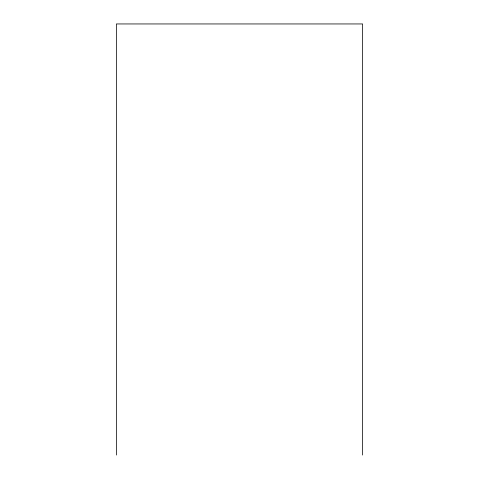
<?xml version="1.0" encoding="UTF-8"?>
<svg xmlns="http://www.w3.org/2000/svg" width="479" height="479" viewBox="0 0 479 479"><rect width="100%" height="100%" fill="white"/><g stroke="black" fill="none" stroke-linecap="round" stroke-linejoin="round"><path stroke-width="0.72" d="M362.627 455.05L362.627 23.95L116.373 23.95L116.373 455.05"/></g></svg>
